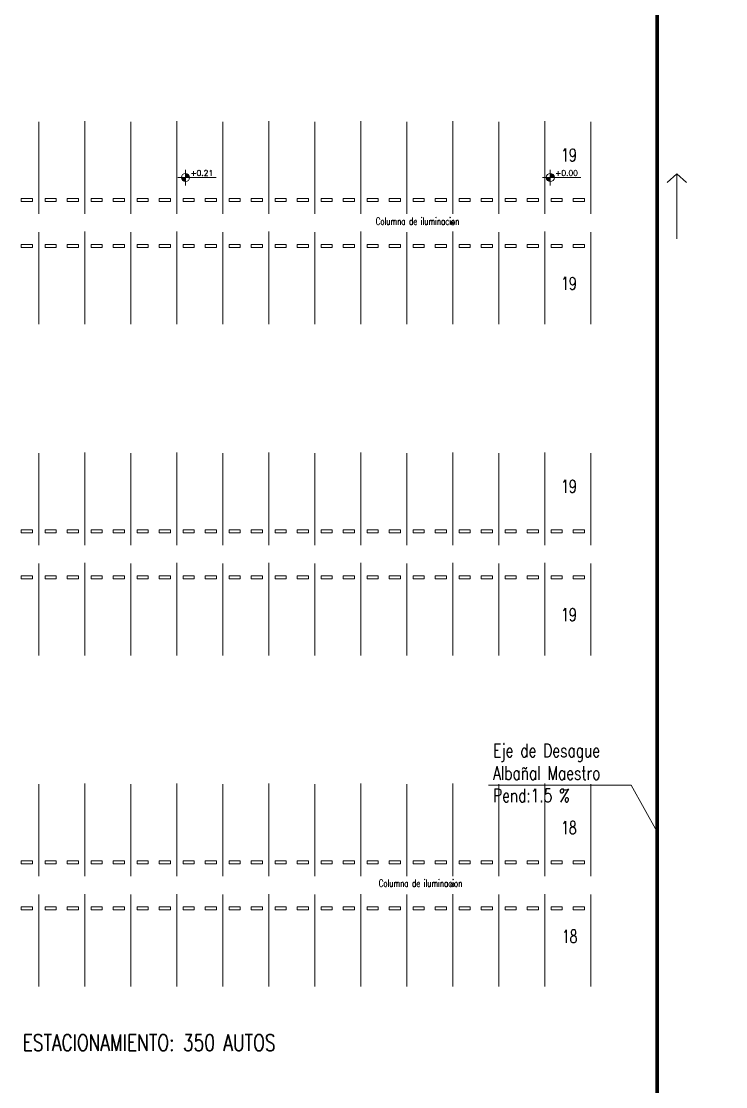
# Model space of a CAD drawing. Header units: millimetres. Extents: x 2828 to 3406, y 849 to 1266.
# Drawn here: x 2995.4 to 3033.7, y 1141.7 to 1199.6 of the extents above; entities that cross this region are included whole.
import ezdxf

# ---------------------------------------------------------------- set-up
doc = ezdxf.new("R2010")
doc.units = ezdxf.units.MM
doc.linetypes.add('DASHED2', pattern=[0.375, 0.25, -0.125])
for name, color, linetype, lineweight in [('0.05', 64, 'Continuous', 5), ('0.10', 161, 'Continuous', 9), ('0.15', 41, 'Continuous', 13), ('des pl texto', 41, 'Continuous', 5), ('estructura mediasombra', 72, 'Continuous', 5), ('gral texto', 70, 'Continuous', 5), ('ilum artef', 53, 'Continuous', 20)]:
    doc.layers.add(name, color=color, linetype=linetype, lineweight=lineweight)
doc.layers.add('ilum hatch', color=7, linetype='Continuous', lineweight=20, true_color=0xd2d279)
doc.layers.add('vehiculos', color=7, linetype='Continuous', lineweight=9, true_color=0x4a4a4a)
doc.layers.add('Niveles Finales', color=7, linetype='Continuous')
doc.styles.add('100', font='romans.shx', dxfattribs={"width": 0.75, "height": 0.2})
doc.styles.add('200', font='romans.shx', dxfattribs={"width": 0.75, "height": 0.45})
doc.styles.add('250-cts', font='romans.shx', dxfattribs={"width": 0.7, "height": 0.25})
doc.styles.add('COTAS', font='romans.shx')

# ---------------------------------------------------------------- blocks, each defined once
blk = doc.blocks.new('media so')
at = {"layer": '0.05', "linetype": 'Continuous'}
for p, q in [((334.479, -489.152, -202.716), (334.479, -494.152, -202.716)), ((334.479, -495.152, -202.716), (334.479, -500.152, -202.716))]:
    blk.add_line(p, q, dxfattribs=at)
blk = doc.blocks.new('timbre 1')
at = {"layer": 'ilum hatch'}
h = blk.add_hatch(color=256, dxfattribs=at)
edge = h.paths.add_edge_path()
edge.add_arc((162.687, -95.074), 0.0387, 0, 360)
for radius in [0.126, 0.0387]:
    blk.add_circle((162.687, -95.074), radius)
blk = doc.blocks.new('NIVEL')
at = {"layer": '0.10'}
h = blk.add_hatch(color=256, dxfattribs=at)
h.paths.add_polyline_path([(265.74, 100.1), (265.74, 99.66), (266.18, 99.66, 0.10356), (266.14, 99.84, 0.297796)])
h.paths.add_polyline_path([(265.74, 99.66), (265.29, 99.66, 0.10356), (265.33, 99.48, 0.297796), (265.74, 99.22)])
for p, q in [((264.9, 99.66), (269.06, 99.66)), ((265.74, 98.78), (265.74, 100.51))]:
    blk.add_line(p, q, dxfattribs=at)
blk.add_circle((265.74, 99.66), 0.444, dxfattribs=at)

msp = doc.modelspace()

# ---------------------------------------------------------------- linework, layer by layer
at = {"layer": '0.05'}
for p, q in [((2996.345, 1194.107), (2996.345, 1189.107)), ((2998.845, 1194.107), (2998.845, 1189.107)), ((3001.345, 1194.107), (3001.345, 1189.107)), ((3003.845, 1194.107), (3003.845, 1189.107)), ((3006.345, 1194.107), (3006.345, 1189.107)), ((3008.845, 1194.107), (3008.845, 1189.107)), ((3011.345, 1194.107), (3011.345, 1189.107)), ((3013.845, 1194.107), (3013.845, 1189.107)), ((3016.345, 1194.107), (3016.345, 1189.107)), ((3018.845, 1194.107), (3018.845, 1189.107)), ((3021.345, 1194.107), (3021.345, 1189.107)), ((3023.845, 1194.107), (3023.845, 1189.107)), ((3026.345, 1194.107), (3026.345, 1189.107)), ((2996.345, 1188.107), (2996.345, 1183.107)), ((2998.845, 1188.107), (2998.845, 1183.107)), ((3001.345, 1188.107), (3001.345, 1183.107)), ((3003.845, 1188.107), (3003.845, 1183.107)), ((3006.345, 1188.107), (3006.345, 1183.107)), ((3008.845, 1188.107), (3008.845, 1183.107)), ((3011.345, 1188.107), (3011.345, 1183.107)), ((3013.845, 1188.107), (3013.845, 1183.107)), ((3016.345, 1188.107), (3016.345, 1183.107)), ((3018.845, 1188.107), (3018.845, 1183.107)), ((3021.345, 1188.107), (3021.345, 1183.107)), ((3023.845, 1188.107), (3023.845, 1183.107)), ((3026.345, 1188.107), (3026.345, 1183.107)), ((2996.345, 1176.107), (2996.345, 1171.107)), ((2998.845, 1176.107), (2998.845, 1171.107)), ((3001.345, 1176.107), (3001.345, 1171.107)), ((3003.845, 1176.107), (3003.845, 1171.107)), ((3006.345, 1176.107), (3006.345, 1171.107)), ((3008.845, 1176.107), (3008.845, 1171.107)), ((3011.345, 1176.107), (3011.345, 1171.107)), ((3013.845, 1176.107), (3013.845, 1171.107)), ((3016.345, 1176.107), (3016.345, 1171.107)), ((3018.845, 1176.107), (3018.845, 1171.107)), ((3021.345, 1176.107), (3021.345, 1171.107)), ((3023.845, 1176.107), (3023.845, 1171.107)), ((3026.345, 1176.107), (3026.345, 1171.107)), ((2996.345, 1170.107), (2996.345, 1165.107)), ((2998.845, 1170.107), (2998.845, 1165.107)), ((3001.345, 1170.107), (3001.345, 1165.107)), ((3003.845, 1170.107), (3003.845, 1165.107)), ((3006.345, 1170.107), (3006.345, 1165.107)), ((3008.845, 1170.107), (3008.845, 1165.107)), ((3011.345, 1170.107), (3011.345, 1165.107)), ((3013.845, 1170.107), (3013.845, 1165.107)), ((3016.345, 1170.107), (3016.345, 1165.107)), ((3018.845, 1170.107), (3018.845, 1165.107)), ((3021.345, 1170.107), (3021.345, 1165.107)), ((3023.845, 1170.107), (3023.845, 1165.107)), ((3026.345, 1170.107), (3026.345, 1165.107)), ((2996.344, 1158.107), (2996.344, 1153.107)), ((2998.844, 1158.107), (2998.844, 1153.107)), ((3001.344, 1158.107), (3001.344, 1153.107)), ((3003.844, 1158.107), (3003.844, 1153.107)), ((3006.344, 1158.107), (3006.344, 1153.107)), ((3008.844, 1158.107), (3008.844, 1153.107)), ((3011.344, 1158.107), (3011.344, 1153.107)), ((3013.844, 1158.107), (3013.844, 1153.107)), ((3016.344, 1158.107), (3016.344, 1153.107)), ((3018.844, 1158.107), (3018.844, 1153.107)), ((3021.344, 1158.107), (3021.344, 1153.107)), ((3023.844, 1158.107), (3023.844, 1153.107)), ((3026.344, 1158.107), (3026.344, 1153.107)), ((2996.344, 1152.107), (2996.344, 1147.107)), ((2998.844, 1152.107), (2998.844, 1147.107)), ((3001.344, 1152.107), (3001.344, 1147.107)), ((3003.844, 1152.107), (3003.844, 1147.107)), ((3006.344, 1152.107), (3006.344, 1147.107)), ((3008.844, 1152.107), (3008.844, 1147.107)), ((3011.344, 1152.107), (3011.344, 1147.107)), ((3013.844, 1152.107), (3013.844, 1147.107)), ((3016.344, 1152.107), (3016.344, 1147.107)), ((3018.844, 1152.107), (3018.844, 1147.107)), ((3021.344, 1152.107), (3021.344, 1147.107)), ((3023.844, 1152.107), (3023.844, 1147.107)), ((3026.344, 1152.107), (3026.344, 1147.107))]:
    msp.add_line(p, q, dxfattribs=at)
at = {"layer": '0.15'}
for p, q in [((3031.016, 1191.277), (3030.496, 1190.81)), ((3031.016, 1187.754), (3031.016, 1191.277)), ((3031.016, 1191.277), (3031.537, 1190.81))]:
    msp.add_line(p, q, dxfattribs=at)
at = {"layer": 'des pl texto'}
for p, q in [((3020.785, 1158.056), (3028.533, 1158.056)), ((3028.533, 1158.056), (3029.956, 1155.519))]:
    msp.add_line(p, q, dxfattribs=at)
at = {"layer": 'Niveles Finales', "color": 251, "linetype": 'DASHED2', "true_color": 0x4f4f4f, "const_width": 0.2}
msp.add_lwpolyline([(3064.32, 1255.587), (3029.956, 1210.688), (3029.956, 1062.131)], dxfattribs=at)
at = {"layer": 'vehiculos'}
for points in [[(2995.995, 1189.777), (2995.395, 1189.777), (2995.395, 1189.937), (2995.995, 1189.937)], [(2996.695, 1189.777), (2997.295, 1189.777), (2997.295, 1189.937), (2996.695, 1189.937)], [(2998.495, 1189.777), (2997.895, 1189.777), (2997.895, 1189.937), (2998.495, 1189.937)], [(2999.195, 1189.777), (2999.795, 1189.777), (2999.795, 1189.937), (2999.195, 1189.937)], [(3000.995, 1189.777), (3000.395, 1189.777), (3000.395, 1189.937), (3000.995, 1189.937)], [(3001.695, 1189.777), (3002.295, 1189.777), (3002.295, 1189.937), (3001.695, 1189.937)], [(3003.495, 1189.777), (3002.895, 1189.777), (3002.895, 1189.937), (3003.495, 1189.937)], [(3004.195, 1189.777), (3004.795, 1189.777), (3004.795, 1189.937), (3004.195, 1189.937)], [(3005.995, 1189.777), (3005.395, 1189.777), (3005.395, 1189.937), (3005.995, 1189.937)], [(3006.695, 1189.777), (3007.295, 1189.777), (3007.295, 1189.937), (3006.695, 1189.937)], [(3008.495, 1189.777), (3007.895, 1189.777), (3007.895, 1189.937), (3008.495, 1189.937)], [(3009.195, 1189.777), (3009.795, 1189.777), (3009.795, 1189.937), (3009.195, 1189.937)], [(3010.995, 1189.777), (3010.395, 1189.777), (3010.395, 1189.937), (3010.995, 1189.937)], [(3011.695, 1189.777), (3012.295, 1189.777), (3012.295, 1189.937), (3011.695, 1189.937)], [(3013.495, 1189.777), (3012.895, 1189.777), (3012.895, 1189.937), (3013.495, 1189.937)], [(3014.195, 1189.777), (3014.795, 1189.777), (3014.795, 1189.937), (3014.195, 1189.937)], [(3015.995, 1189.777), (3015.395, 1189.777), (3015.395, 1189.937), (3015.995, 1189.937)], [(3016.695, 1189.777), (3017.295, 1189.777), (3017.295, 1189.937), (3016.695, 1189.937)], [(3018.495, 1189.777), (3017.895, 1189.777), (3017.895, 1189.937), (3018.495, 1189.937)], [(3019.195, 1189.777), (3019.795, 1189.777), (3019.795, 1189.937), (3019.195, 1189.937)], [(3020.995, 1189.777), (3020.395, 1189.777), (3020.395, 1189.937), (3020.995, 1189.937)], [(3021.695, 1189.777), (3022.295, 1189.777), (3022.295, 1189.937), (3021.695, 1189.937)], [(3023.495, 1189.777), (3022.895, 1189.777), (3022.895, 1189.937), (3023.495, 1189.937)], [(3024.195, 1189.777), (3024.795, 1189.777), (3024.795, 1189.937), (3024.195, 1189.937)], [(3025.995, 1189.777), (3025.395, 1189.777), (3025.395, 1189.937), (3025.995, 1189.937)], [(2995.995, 1187.437), (2995.395, 1187.437), (2995.395, 1187.277), (2995.995, 1187.277)], [(2996.695, 1187.437), (2997.295, 1187.437), (2997.295, 1187.277), (2996.695, 1187.277)], [(2998.495, 1187.437), (2997.895, 1187.437), (2997.895, 1187.277), (2998.495, 1187.277)], [(2999.195, 1187.437), (2999.795, 1187.437), (2999.795, 1187.277), (2999.195, 1187.277)], [(3000.995, 1187.437), (3000.395, 1187.437), (3000.395, 1187.277), (3000.995, 1187.277)], [(3001.695, 1187.437), (3002.295, 1187.437), (3002.295, 1187.277), (3001.695, 1187.277)], [(3003.495, 1187.437), (3002.895, 1187.437), (3002.895, 1187.277), (3003.495, 1187.277)], [(3004.195, 1187.437), (3004.795, 1187.437), (3004.795, 1187.277), (3004.195, 1187.277)], [(3005.995, 1187.437), (3005.395, 1187.437), (3005.395, 1187.277), (3005.995, 1187.277)], [(3006.695, 1187.437), (3007.295, 1187.437), (3007.295, 1187.277), (3006.695, 1187.277)], [(3008.495, 1187.437), (3007.895, 1187.437), (3007.895, 1187.277), (3008.495, 1187.277)], [(3009.195, 1187.437), (3009.795, 1187.437), (3009.795, 1187.277), (3009.195, 1187.277)], [(3010.995, 1187.437), (3010.395, 1187.437), (3010.395, 1187.277), (3010.995, 1187.277)], [(3011.695, 1187.437), (3012.295, 1187.437), (3012.295, 1187.277), (3011.695, 1187.277)], [(3013.495, 1187.437), (3012.895, 1187.437), (3012.895, 1187.277), (3013.495, 1187.277)], [(3014.195, 1187.437), (3014.795, 1187.437), (3014.795, 1187.277), (3014.195, 1187.277)], [(3015.995, 1187.437), (3015.395, 1187.437), (3015.395, 1187.277), (3015.995, 1187.277)], [(3016.695, 1187.437), (3017.295, 1187.437), (3017.295, 1187.277), (3016.695, 1187.277)], [(3018.495, 1187.437), (3017.895, 1187.437), (3017.895, 1187.277), (3018.495, 1187.277)], [(3019.195, 1187.437), (3019.795, 1187.437), (3019.795, 1187.277), (3019.195, 1187.277)], [(3020.995, 1187.437), (3020.395, 1187.437), (3020.395, 1187.277), (3020.995, 1187.277)], [(3021.695, 1187.437), (3022.295, 1187.437), (3022.295, 1187.277), (3021.695, 1187.277)], [(3023.495, 1187.437), (3022.895, 1187.437), (3022.895, 1187.277), (3023.495, 1187.277)], [(3024.195, 1187.437), (3024.795, 1187.437), (3024.795, 1187.277), (3024.195, 1187.277)], [(3025.995, 1187.437), (3025.395, 1187.437), (3025.395, 1187.277), (3025.995, 1187.277)], [(2995.995, 1171.777), (2995.395, 1171.777), (2995.395, 1171.937), (2995.995, 1171.937)], [(2996.695, 1171.777), (2997.295, 1171.777), (2997.295, 1171.937), (2996.695, 1171.937)], [(2998.495, 1171.777), (2997.895, 1171.777), (2997.895, 1171.937), (2998.495, 1171.937)], [(2999.195, 1171.777), (2999.795, 1171.777), (2999.795, 1171.937), (2999.195, 1171.937)], [(3000.995, 1171.777), (3000.395, 1171.777), (3000.395, 1171.937), (3000.995, 1171.937)], [(3001.695, 1171.777), (3002.295, 1171.777), (3002.295, 1171.937), (3001.695, 1171.937)], [(3003.495, 1171.777), (3002.895, 1171.777), (3002.895, 1171.937), (3003.495, 1171.937)], [(3004.195, 1171.777), (3004.795, 1171.777), (3004.795, 1171.937), (3004.195, 1171.937)], [(3005.995, 1171.777), (3005.395, 1171.777), (3005.395, 1171.937), (3005.995, 1171.937)], [(3006.695, 1171.777), (3007.295, 1171.777), (3007.295, 1171.937), (3006.695, 1171.937)], [(3008.495, 1171.777), (3007.895, 1171.777), (3007.895, 1171.937), (3008.495, 1171.937)], [(3009.195, 1171.777), (3009.795, 1171.777), (3009.795, 1171.937), (3009.195, 1171.937)], [(3010.995, 1171.777), (3010.395, 1171.777), (3010.395, 1171.937), (3010.995, 1171.937)], [(3011.695, 1171.777), (3012.295, 1171.777), (3012.295, 1171.937), (3011.695, 1171.937)], [(3013.495, 1171.777), (3012.895, 1171.777), (3012.895, 1171.937), (3013.495, 1171.937)], [(3014.195, 1171.777), (3014.795, 1171.777), (3014.795, 1171.937), (3014.195, 1171.937)], [(3015.995, 1171.777), (3015.395, 1171.777), (3015.395, 1171.937), (3015.995, 1171.937)], [(3016.695, 1171.777), (3017.295, 1171.777), (3017.295, 1171.937), (3016.695, 1171.937)], [(3018.495, 1171.777), (3017.895, 1171.777), (3017.895, 1171.937), (3018.495, 1171.937)], [(3019.195, 1171.777), (3019.795, 1171.777), (3019.795, 1171.937), (3019.195, 1171.937)], [(3020.995, 1171.777), (3020.395, 1171.777), (3020.395, 1171.937), (3020.995, 1171.937)], [(3021.695, 1171.777), (3022.295, 1171.777), (3022.295, 1171.937), (3021.695, 1171.937)], [(3023.495, 1171.777), (3022.895, 1171.777), (3022.895, 1171.937), (3023.495, 1171.937)], [(3024.195, 1171.777), (3024.795, 1171.777), (3024.795, 1171.937), (3024.195, 1171.937)], [(3025.995, 1171.777), (3025.395, 1171.777), (3025.395, 1171.937), (3025.995, 1171.937)], [(2995.995, 1169.437), (2995.395, 1169.437), (2995.395, 1169.277), (2995.995, 1169.277)], [(2996.695, 1169.437), (2997.295, 1169.437), (2997.295, 1169.277), (2996.695, 1169.277)], [(2998.495, 1169.437), (2997.895, 1169.437), (2997.895, 1169.277), (2998.495, 1169.277)], [(2999.195, 1169.437), (2999.795, 1169.437), (2999.795, 1169.277), (2999.195, 1169.277)], [(3000.995, 1169.437), (3000.395, 1169.437), (3000.395, 1169.277), (3000.995, 1169.277)], [(3001.695, 1169.437), (3002.295, 1169.437), (3002.295, 1169.277), (3001.695, 1169.277)], [(3003.495, 1169.437), (3002.895, 1169.437), (3002.895, 1169.277), (3003.495, 1169.277)], [(3004.195, 1169.437), (3004.795, 1169.437), (3004.795, 1169.277), (3004.195, 1169.277)], [(3005.995, 1169.437), (3005.395, 1169.437), (3005.395, 1169.277), (3005.995, 1169.277)], [(3006.695, 1169.437), (3007.295, 1169.437), (3007.295, 1169.277), (3006.695, 1169.277)], [(3008.495, 1169.437), (3007.895, 1169.437), (3007.895, 1169.277), (3008.495, 1169.277)], [(3009.195, 1169.437), (3009.795, 1169.437), (3009.795, 1169.277), (3009.195, 1169.277)], [(3010.995, 1169.437), (3010.395, 1169.437), (3010.395, 1169.277), (3010.995, 1169.277)], [(3011.695, 1169.437), (3012.295, 1169.437), (3012.295, 1169.277), (3011.695, 1169.277)], [(3013.495, 1169.437), (3012.895, 1169.437), (3012.895, 1169.277), (3013.495, 1169.277)], [(3014.195, 1169.437), (3014.795, 1169.437), (3014.795, 1169.277), (3014.195, 1169.277)], [(3015.995, 1169.437), (3015.395, 1169.437), (3015.395, 1169.277), (3015.995, 1169.277)], [(3016.695, 1169.437), (3017.295, 1169.437), (3017.295, 1169.277), (3016.695, 1169.277)], [(3018.495, 1169.437), (3017.895, 1169.437), (3017.895, 1169.277), (3018.495, 1169.277)], [(3019.195, 1169.437), (3019.795, 1169.437), (3019.795, 1169.277), (3019.195, 1169.277)], [(3020.995, 1169.437), (3020.395, 1169.437), (3020.395, 1169.277), (3020.995, 1169.277)], [(3021.695, 1169.437), (3022.295, 1169.437), (3022.295, 1169.277), (3021.695, 1169.277)], [(3023.495, 1169.437), (3022.895, 1169.437), (3022.895, 1169.277), (3023.495, 1169.277)], [(3024.195, 1169.437), (3024.795, 1169.437), (3024.795, 1169.277), (3024.195, 1169.277)], [(3025.995, 1169.437), (3025.395, 1169.437), (3025.395, 1169.277), (3025.995, 1169.277)], [(2995.994, 1153.777), (2995.394, 1153.777), (2995.394, 1153.937), (2995.994, 1153.937)], [(2996.694, 1153.777), (2997.294, 1153.777), (2997.294, 1153.937), (2996.694, 1153.937)], [(2998.494, 1153.777), (2997.894, 1153.777), (2997.894, 1153.937), (2998.494, 1153.937)], [(2999.194, 1153.777), (2999.794, 1153.777), (2999.794, 1153.937), (2999.194, 1153.937)], [(3000.994, 1153.777), (3000.394, 1153.777), (3000.394, 1153.937), (3000.994, 1153.937)], [(3001.694, 1153.777), (3002.294, 1153.777), (3002.294, 1153.937), (3001.694, 1153.937)], [(3003.494, 1153.777), (3002.894, 1153.777), (3002.894, 1153.937), (3003.494, 1153.937)], [(3004.194, 1153.777), (3004.794, 1153.777), (3004.794, 1153.937), (3004.194, 1153.937)], [(3005.994, 1153.777), (3005.394, 1153.777), (3005.394, 1153.937), (3005.994, 1153.937)], [(3006.694, 1153.777), (3007.294, 1153.777), (3007.294, 1153.937), (3006.694, 1153.937)], [(3008.494, 1153.777), (3007.894, 1153.777), (3007.894, 1153.937), (3008.494, 1153.937)], [(3009.194, 1153.777), (3009.794, 1153.777), (3009.794, 1153.937), (3009.194, 1153.937)], [(3010.994, 1153.777), (3010.394, 1153.777), (3010.394, 1153.937), (3010.994, 1153.937)], [(3011.694, 1153.777), (3012.294, 1153.777), (3012.294, 1153.937), (3011.694, 1153.937)], [(3013.494, 1153.777), (3012.894, 1153.777), (3012.894, 1153.937), (3013.494, 1153.937)], [(3014.194, 1153.777), (3014.794, 1153.777), (3014.794, 1153.937), (3014.194, 1153.937)], [(3015.994, 1153.777), (3015.394, 1153.777), (3015.394, 1153.937), (3015.994, 1153.937)], [(3016.694, 1153.777), (3017.294, 1153.777), (3017.294, 1153.937), (3016.694, 1153.937)], [(3018.494, 1153.777), (3017.894, 1153.777), (3017.894, 1153.937), (3018.494, 1153.937)], [(3019.194, 1153.777), (3019.794, 1153.777), (3019.794, 1153.937), (3019.194, 1153.937)], [(3020.994, 1153.777), (3020.394, 1153.777), (3020.394, 1153.937), (3020.994, 1153.937)], [(3021.694, 1153.777), (3022.294, 1153.777), (3022.294, 1153.937), (3021.694, 1153.937)], [(3023.494, 1153.777), (3022.894, 1153.777), (3022.894, 1153.937), (3023.494, 1153.937)], [(3024.194, 1153.777), (3024.794, 1153.777), (3024.794, 1153.937), (3024.194, 1153.937)], [(3025.994, 1153.777), (3025.394, 1153.777), (3025.394, 1153.937), (3025.994, 1153.937)], [(2995.994, 1151.437), (2995.394, 1151.437), (2995.394, 1151.277), (2995.994, 1151.277)], [(2996.694, 1151.437), (2997.294, 1151.437), (2997.294, 1151.277), (2996.694, 1151.277)], [(2998.494, 1151.437), (2997.894, 1151.437), (2997.894, 1151.277), (2998.494, 1151.277)], [(2999.194, 1151.437), (2999.794, 1151.437), (2999.794, 1151.277), (2999.194, 1151.277)], [(3000.994, 1151.437), (3000.394, 1151.437), (3000.394, 1151.277), (3000.994, 1151.277)], [(3001.694, 1151.437), (3002.294, 1151.437), (3002.294, 1151.277), (3001.694, 1151.277)], [(3003.494, 1151.437), (3002.894, 1151.437), (3002.894, 1151.277), (3003.494, 1151.277)], [(3004.194, 1151.437), (3004.794, 1151.437), (3004.794, 1151.277), (3004.194, 1151.277)], [(3005.994, 1151.437), (3005.394, 1151.437), (3005.394, 1151.277), (3005.994, 1151.277)], [(3006.694, 1151.437), (3007.294, 1151.437), (3007.294, 1151.277), (3006.694, 1151.277)], [(3008.494, 1151.437), (3007.894, 1151.437), (3007.894, 1151.277), (3008.494, 1151.277)], [(3009.194, 1151.437), (3009.794, 1151.437), (3009.794, 1151.277), (3009.194, 1151.277)], [(3010.994, 1151.437), (3010.394, 1151.437), (3010.394, 1151.277), (3010.994, 1151.277)], [(3011.694, 1151.437), (3012.294, 1151.437), (3012.294, 1151.277), (3011.694, 1151.277)], [(3013.494, 1151.437), (3012.894, 1151.437), (3012.894, 1151.277), (3013.494, 1151.277)], [(3014.194, 1151.437), (3014.794, 1151.437), (3014.794, 1151.277), (3014.194, 1151.277)], [(3015.994, 1151.437), (3015.394, 1151.437), (3015.394, 1151.277), (3015.994, 1151.277)], [(3016.694, 1151.437), (3017.294, 1151.437), (3017.294, 1151.277), (3016.694, 1151.277)], [(3018.494, 1151.437), (3017.894, 1151.437), (3017.894, 1151.277), (3018.494, 1151.277)], [(3019.194, 1151.437), (3019.794, 1151.437), (3019.794, 1151.277), (3019.194, 1151.277)], [(3020.994, 1151.437), (3020.394, 1151.437), (3020.394, 1151.277), (3020.994, 1151.277)], [(3021.694, 1151.437), (3022.294, 1151.437), (3022.294, 1151.277), (3021.694, 1151.277)], [(3023.494, 1151.437), (3022.894, 1151.437), (3022.894, 1151.277), (3023.494, 1151.277)], [(3024.194, 1151.437), (3024.794, 1151.437), (3024.794, 1151.277), (3024.194, 1151.277)], [(3025.994, 1151.437), (3025.394, 1151.437), (3025.394, 1151.277), (3025.994, 1151.277)]]:
    msp.add_lwpolyline(points, close=True, dxfattribs=at)

# ---------------------------------------------------------------- block references
at = {"layer": '0.10', "xscale": 0.5, "yscale": 0.5, "zscale": 0.5}
for p in [(2871.448, 1141.25), (2891.272, 1141.25)]:
    msp.add_blockref('NIVEL', p, dxfattribs=at)
at = {"layer": 'estructura mediasombra', "rotation": 180}
for p in [(3333.324, 693.987, 202.716), (3338.324, 693.987, 202.716), (3343.324, 693.987, 202.716), (3348.324, 693.987, 202.716), (3353.324, 693.987, 202.716), (3358.324, 693.987, 202.716), (3333.324, 675.987, 202.716), (3338.324, 675.987, 202.716), (3343.324, 675.987, 202.716), (3348.324, 675.987, 202.716), (3353.324, 675.987, 202.716), (3358.324, 675.987, 202.716), (3333.324, 657.987, 202.716), (3338.324, 657.987, 202.716), (3343.324, 657.987, 202.716), (3348.324, 657.987, 202.716), (3353.324, 657.987, 202.716), (3358.324, 657.987, 202.716)]:
    msp.add_blockref('media so', p, dxfattribs=at)
at = {"layer": 'ilum artef', "xscale": 0.8500000000000059, "yscale": 0.8500000000000059, "zscale": 0.8500000000000059, "rotation": 350.1666564446001}
for p in [(2896.393, 1291.857), (2896.393, 1255.883)]:
    msp.add_blockref('timbre 1', p, dxfattribs=at)

# ---------------------------------------------------------------- texts
at = {"layer": '0.10', "char_height": 0.3, "width": 2.11456, "attachment_point": 1, "style": 'COTAS'}
for s, insert in [('+0.21', (3004.588, 1191.476)), ('+0.00', (3024.412, 1191.476))]:
    msp.add_mtext(s, dxfattribs=dict(at, insert=insert))
at = {"layer": 'des pl texto', "insert": (3021.029, 1160.306, -370.454), "char_height": 0.73236, "attachment_point": 1, "style": '100'}
msp.add_mtext_dynamic_manual_height_columns('Eje de Desague \\PAlbañal Maestro\\PPend:1.5 %', width=50.70215, gutter_width=12.5, heights=[0], dxfattribs=at)
at = {"layer": 'gral texto', "char_height": 0.7, "width": 29.4075, "attachment_point": 5, "rotation": 359.59891, "style": '250-cts'}
for s, insert in [('19', (3025.155, 1192.297)), ('19', (3025.155, 1185.322)), ('19', (3025.155, 1174.297)), ('19', (3025.155, 1167.322)), ('18', (3025.155, 1155.744)), ('18', (3025.199, 1149.84))]:
    msp.add_mtext(s, dxfattribs=dict(at, insert=insert))
at = {"layer": 'gral texto', "char_height": 0.4, "width": 5.07033, "attachment_point": 5, "style": '250-cts'}
for insert in [(3016.929, 1188.702), (3017.092, 1152.725)]:
    msp.add_mtext('Columna de iluminacion', dxfattribs=dict(at, insert=insert))
at = {"layer": 'gral texto', "insert": (2995.471, 1144.514), "char_height": 0.9, "attachment_point": 1, "style": '200'}
msp.add_mtext_dynamic_manual_height_columns('ESTACIONAMIENTO: 350 AUTOS', width=53.27532, gutter_width=10, heights=[0], dxfattribs=at)

doc.saveas('drawing.dxf')
